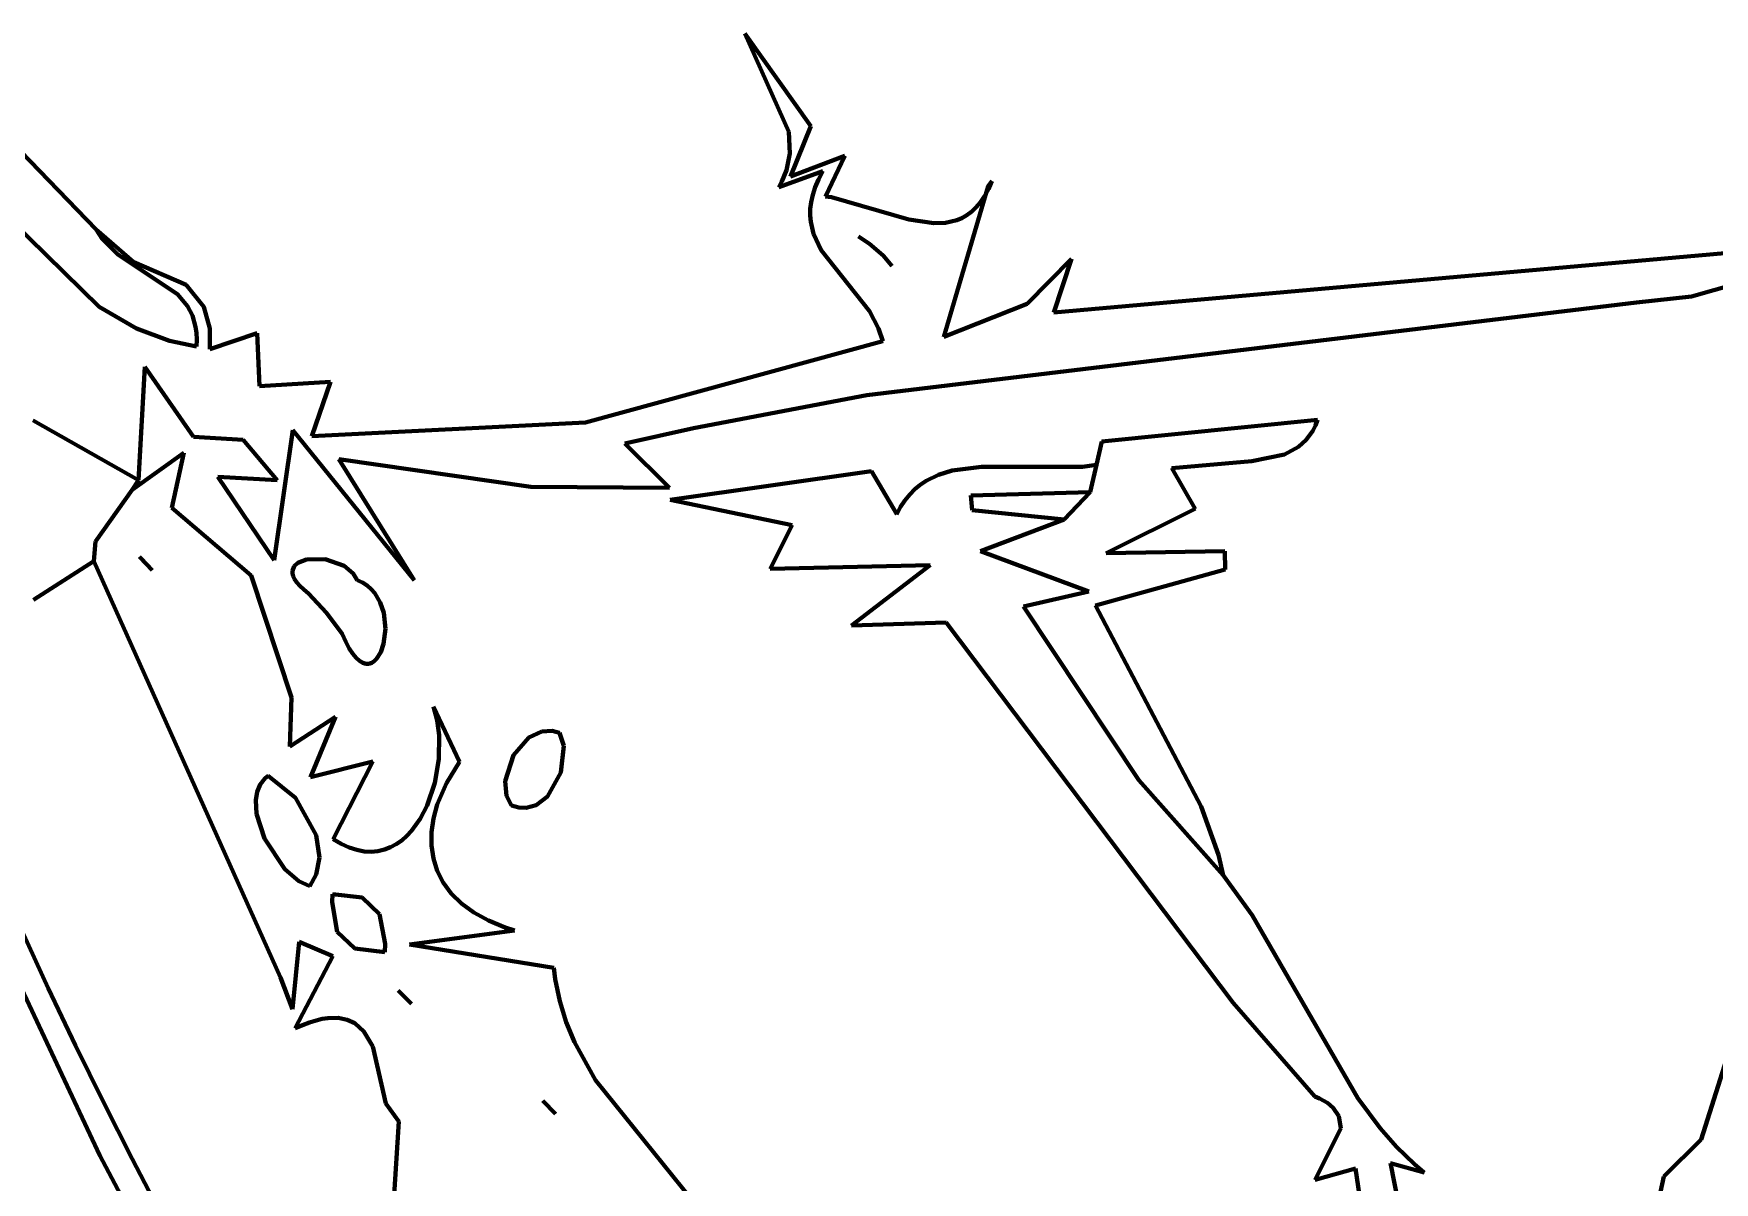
# Model space of a CAD drawing. Header units: millimetres. Extents: x 0 to 10.4, y 0 to 8.2.
# Drawn here: x 7.078 to 7.885, y 2.459 to 3.011 of the extents above; entities that cross this region are included whole.
import ezdxf

# ---------------------------------------------------------------- set-up
doc = ezdxf.new("R2010")
doc.units = ezdxf.units.MM
for name, color, linetype, lineweight in [('color#000000ff', 7, 'CONTINUOUS', 100), ('color#929292ff', 7, 'CONTINUOUS', 100), ('color#ffffffff', 7, 'CONTINUOUS', 100)]:
    doc.layers.add(name, color=color, linetype=linetype, lineweight=lineweight)

msp = doc.modelspace()

# ---------------------------------------------------------------- linework, layer by layer
at = {"layer": 'color#000000ff'}
for p, q in [((7.44066, 2.96416), (7.41955, 3.01132)), ((7.41955, 3.01132), (7.45137, 2.96684)), ((7.44113, 2.95372), (7.44066, 2.96416)), ((7.45137, 2.96684), (7.44151, 2.94271)), ((7.43955, 2.94572), (7.44113, 2.95372)), ((7.44151, 2.94271), (7.46759, 2.95252)), ((7.46759, 2.95252), (7.4583, 2.93307)), ((7.45704, 2.94528), (7.43597, 2.93757)), ((7.43597, 2.93757), (7.43741, 2.9403)), ((7.43741, 2.9403), (7.43955, 2.94572)), ((7.45342, 2.93749), (7.45501, 2.9413)), ((7.45501, 2.9413), (7.45704, 2.94528)), ((7.53823, 2.94035), (7.53653, 2.93809)), ((7.5366, 2.93657), (7.53823, 2.94035)), ((7.45147, 2.93041), (7.45225, 2.93387)), ((7.45225, 2.93387), (7.45342, 2.93749)), ((7.4583, 2.93307), (7.4612, 2.93268)), ((7.4612, 2.93268), (7.49842, 2.92202)), ((7.53653, 2.93809), (7.51522, 2.86567)), ((7.53288, 2.93037), (7.53481, 2.93325)), ((7.53481, 2.93325), (7.5366, 2.93657)), ((7.05835, 2.92988), (7.10935, 2.8801)), ((7.45098, 2.92393), (7.45105, 2.9271)), ((7.45122, 2.92089), (7.45098, 2.92393)), ((7.45105, 2.9271), (7.45147, 2.93041)), ((7.5239, 2.92271), (7.52632, 2.92409)), ((7.52632, 2.92409), (7.52863, 2.92581)), ((7.52863, 2.92581), (7.53082, 2.92789)), ((7.53082, 2.92789), (7.53288, 2.93037)), ((8.03316, 2.93012), (7.87446, 2.88493)), ((7.11079, 2.91265), (7.1079, 2.91726)), ((7.1079, 2.91726), (7.126, 2.90153)), ((7.45255, 2.91516), (7.45122, 2.92089)), ((7.49842, 2.92202), (7.51041, 2.92019)), ((7.51041, 2.92019), (7.51606, 2.92042)), ((7.51606, 2.92042), (7.52138, 2.92166)), ((7.52138, 2.92166), (7.5239, 2.92271)), ((7.11829, 2.90517), (7.11079, 2.91265)), ((7.45629, 2.90724), (7.45255, 2.91516)), ((7.47955, 2.91032), (7.47422, 2.91383)), ((7.47422, 2.91383), (7.47955, 2.91032)), ((7.47955, 2.91032), (7.48605, 2.90466)), ((7.48605, 2.90466), (7.47955, 2.91032)), ((7.14695, 2.8861), (7.11829, 2.90517)), ((7.126, 2.90153), (7.15116, 2.8906)), ((7.47943, 2.8779), (7.45629, 2.90724)), ((7.48605, 2.90466), (7.49022, 2.89981)), ((7.49022, 2.89981), (7.48605, 2.90466)), ((7.55523, 2.88152), (7.5765, 2.90305)), ((7.5681, 2.87738), (7.896, 2.90626)), ((7.5765, 2.90305), (7.5681, 2.87738)), ((7.15181, 2.88037), (7.14695, 2.8861)), ((7.15116, 2.8906), (7.15962, 2.87997)), ((7.87446, 2.88493), (7.84811, 2.88211)), ((7.10935, 2.8801), (7.12728, 2.86963)), ((7.15418, 2.87581), (7.15181, 2.88037)), ((7.1557, 2.87051), (7.15418, 2.87581)), ((7.15962, 2.87997), (7.16252, 2.86971)), ((7.84811, 2.88211), (7.47818, 2.83765)), ((7.48388, 2.86959), (7.47943, 2.8779)), ((7.51522, 2.86567), (7.55523, 2.88152)), ((7.12728, 2.86963), (7.14315, 2.86369)), ((7.1561, 2.86755), (7.1557, 2.87051)), ((7.15624, 2.86436), (7.1561, 2.86755)), ((7.16252, 2.86971), (7.16256, 2.85965)), ((7.16256, 2.85965), (7.18534, 2.86745)), ((7.18534, 2.86745), (7.18637, 2.84192)), ((7.48584, 2.86351), (7.48388, 2.86959)), ((7.14315, 2.86369), (7.1561, 2.86093)), ((7.1561, 2.86093), (7.15624, 2.86436)), ((7.34295, 2.82451), (7.48584, 2.86351)), ((7.13121, 2.85122), (7.12823, 2.79683)), ((7.15462, 2.81751), (7.13121, 2.85122)), ((7.18637, 2.84192), (7.22052, 2.84399)), ((7.22052, 2.84399), (7.2116, 2.81795)), ((7.47818, 2.83765), (7.39496, 2.82182)), ((7.12823, 2.79683), (7.07767, 2.82545)), ((7.20246, 2.82076), (7.19344, 2.75827)), ((7.26064, 2.74864), (7.20246, 2.82076)), ((7.2116, 2.81795), (7.34295, 2.82451)), ((7.39496, 2.82182), (7.36185, 2.81434)), ((7.17851, 2.81619), (7.15462, 2.81751)), ((7.19484, 2.79676), (7.17851, 2.81619)), ((7.36185, 2.81434), (7.38341, 2.79301)), ((7.12524, 2.79215), (7.15002, 2.80988)), ((7.15002, 2.80988), (7.1442, 2.7834)), ((7.31677, 2.79362), (7.22448, 2.8068)), ((7.22448, 2.8068), (7.26064, 2.74864)), ((7.51915, 2.80136), (7.53331, 2.80323)), ((7.53331, 2.80323), (7.58188, 2.80317)), ((7.58188, 2.80317), (7.58861, 2.8042)), ((7.58861, 2.8042), (7.58544, 2.79093)), ((7.19344, 2.75827), (7.16632, 2.7984)), ((7.16632, 2.7984), (7.19484, 2.79676)), ((7.38374, 2.78734), (7.48049, 2.80114)), ((7.48049, 2.80114), (7.49259, 2.78037)), ((7.50123, 2.79236), (7.50386, 2.79452)), ((7.50386, 2.79452), (7.50664, 2.7964)), ((7.50664, 2.7964), (7.51264, 2.79934)), ((7.51264, 2.79934), (7.51915, 2.80136)), ((7.10754, 2.76727), (7.12524, 2.79215)), ((7.38341, 2.79301), (7.31677, 2.79362)), ((7.44232, 2.77512), (7.38374, 2.78734)), ((7.49445, 2.78391), (7.49652, 2.78707)), ((7.49652, 2.78707), (7.49879, 2.78988)), ((7.49879, 2.78988), (7.50123, 2.79236)), ((7.58544, 2.79093), (7.52816, 2.78934)), ((7.52816, 2.78934), (7.52878, 2.78242)), ((7.1442, 2.7834), (7.18239, 2.75093)), ((7.49259, 2.78037), (7.49445, 2.78391)), ((7.52878, 2.78242), (7.57302, 2.77785)), ((7.43169, 2.75421), (7.44232, 2.77512)), ((7.57302, 2.77785), (7.53279, 2.76261)), ((7.10677, 2.75786), (7.10754, 2.76727)), ((7.53279, 2.76261), (7.58488, 2.74333)), ((7.19642, 2.55786), (7.10677, 2.75786)), ((7.12872, 2.75998), (7.12954, 2.75913)), ((7.13483, 2.75358), (7.12872, 2.75998)), ((7.12954, 2.75913), (7.13483, 2.75358)), ((7.20223, 2.75321), (7.20303, 2.75536)), ((7.20303, 2.75536), (7.20482, 2.75704)), ((7.20482, 2.75704), (7.20892, 2.75867)), ((7.20892, 2.75867), (7.21794, 2.75885)), ((7.21794, 2.75885), (7.22706, 2.75564)), ((7.22706, 2.75564), (7.23133, 2.75198)), ((7.50869, 2.75589), (7.43169, 2.75421)), ((7.47091, 2.72688), (7.50869, 2.75589)), ((7.18239, 2.75093), (7.20177, 2.6924)), ((7.20225, 2.75198), (7.20223, 2.75321)), ((7.20259, 2.75063), (7.20225, 2.75198)), ((7.20328, 2.74918), (7.20259, 2.75063)), ((7.20433, 2.74762), (7.20328, 2.74918)), ((7.20576, 2.74596), (7.20433, 2.74762)), ((7.20762, 2.7442), (7.20576, 2.74596)), ((7.23133, 2.75198), (7.23328, 2.74878)), ((7.23328, 2.74878), (7.23584, 2.7476)), ((7.23584, 2.7476), (7.2381, 2.74612)), ((7.2381, 2.74612), (7.24008, 2.74439)), ((7.20991, 2.74235), (7.20762, 2.7442)), ((7.21852, 2.73306), (7.20991, 2.74235)), ((7.24008, 2.74439), (7.24179, 2.74243)), ((7.24179, 2.74243), (7.24441, 2.73796)), ((7.24441, 2.73796), (7.24605, 2.73302)), ((7.58488, 2.74333), (7.55344, 2.73613)), ((7.22615, 2.72288), (7.21852, 2.73306)), ((7.24605, 2.73302), (7.24689, 2.72532)), ((7.55344, 2.73613), (7.60885, 2.65268)), ((7.22785, 2.71905), (7.22615, 2.72288)), ((7.24689, 2.72532), (7.24601, 2.71811)), ((7.51637, 2.72842), (7.47091, 2.72688)), ((7.65424, 2.54561), (7.51637, 2.72842)), ((7.22954, 2.71587), (7.22785, 2.71905)), ((7.23122, 2.71332), (7.22954, 2.71587)), ((7.24462, 2.71406), (7.24268, 2.71093)), ((7.24601, 2.71811), (7.24462, 2.71406)), ((7.23286, 2.71135), (7.23122, 2.71332)), ((7.23447, 2.70992), (7.23286, 2.71135)), ((7.23603, 2.70901), (7.23447, 2.70992)), ((7.23752, 2.70858), (7.23603, 2.70901)), ((7.23895, 2.70859), (7.23752, 2.70858)), ((7.24029, 2.70901), (7.23895, 2.70859)), ((7.24154, 2.7098), (7.24029, 2.70901)), ((7.24268, 2.71093), (7.24154, 2.7098)), ((7.20177, 2.6924), (7.20095, 2.66872)), ((7.20095, 2.66872), (7.22285, 2.68312)), ((7.22285, 2.68312), (7.21095, 2.654)), ((7.27175, 2.68132), (7.26992, 2.68789)), ((7.26992, 2.68789), (7.2825, 2.6614)), ((7.27271, 2.67416), (7.27175, 2.68132)), ((7.87908, 2.47998), (7.94307, 2.68249)), ((7.27256, 2.66278), (7.27271, 2.67416)), ((7.31575, 2.67308), (7.32197, 2.67604)), ((7.32197, 2.67604), (7.32703, 2.67632)), ((7.32703, 2.67632), (7.33049, 2.67538)), ((7.33049, 2.67538), (7.33256, 2.6691)), ((7.30837, 2.66468), (7.31575, 2.67308)), ((7.33256, 2.6691), (7.33122, 2.65623)), ((7.21095, 2.654), (7.24087, 2.66164)), ((7.24087, 2.66164), (7.22173, 2.62422)), ((7.2706, 2.65131), (7.27256, 2.66278)), ((7.2825, 2.6614), (7.2762, 2.65114)), ((7.30438, 2.65208), (7.30837, 2.66468)), ((7.18668, 2.6506), (7.18522, 2.64707)), ((7.18904, 2.65354), (7.18668, 2.6506)), ((7.19057, 2.65474), (7.18904, 2.65354)), ((7.20375, 2.64407), (7.19057, 2.65474)), ((7.26691, 2.64047), (7.2706, 2.65131)), ((7.2762, 2.65114), (7.27181, 2.64091)), ((7.30513, 2.64507), (7.30438, 2.65208)), ((7.33122, 2.65623), (7.32475, 2.64481)), ((7.60885, 2.65268), (7.64941, 2.60691)), ((7.18522, 2.64707), (7.18458, 2.64306)), ((7.18458, 2.64306), (7.18499, 2.63642)), ((7.21363, 2.62625), (7.20375, 2.64407)), ((7.27181, 2.64091), (7.26998, 2.63419)), ((7.30746, 2.64051), (7.30513, 2.64507)), ((7.32475, 2.64481), (7.31926, 2.64065)), ((7.18499, 2.63642), (7.18875, 2.62465)), ((7.25946, 2.62831), (7.26354, 2.63397)), ((7.26354, 2.63397), (7.26691, 2.64047)), ((7.26998, 2.63419), (7.26904, 2.62761)), ((7.31106, 2.63943), (7.30746, 2.64051)), ((7.31449, 2.6393), (7.31106, 2.63943)), ((7.31926, 2.64065), (7.31449, 2.6393)), ((7.21517, 2.61553), (7.21363, 2.62625)), ((7.25471, 2.6237), (7.25717, 2.62586)), ((7.25717, 2.62586), (7.25946, 2.62831)), ((7.26904, 2.62761), (7.26902, 2.6212)), ((7.18875, 2.62465), (7.1985, 2.60986)), ((7.22173, 2.62422), (7.22566, 2.62195)), ((7.22566, 2.62195), (7.22947, 2.62024)), ((7.22947, 2.62024), (7.23313, 2.61908)), ((7.23313, 2.61908), (7.23666, 2.61842)), ((7.23666, 2.61842), (7.24004, 2.61825)), ((7.24004, 2.61825), (7.24328, 2.61854)), ((7.24328, 2.61854), (7.24637, 2.61926)), ((7.24637, 2.61926), (7.24931, 2.62037)), ((7.24931, 2.62037), (7.25209, 2.62187)), ((7.25209, 2.62187), (7.25471, 2.6237)), ((7.26902, 2.6212), (7.26994, 2.61501)), ((7.1985, 2.60986), (7.20535, 2.60404)), ((7.21366, 2.60731), (7.21517, 2.61553)), ((7.26994, 2.61501), (7.27182, 2.60909)), ((7.27182, 2.60909), (7.27468, 2.60349)), ((7.20535, 2.60404), (7.21064, 2.60165)), ((7.21064, 2.60165), (7.21366, 2.60731)), ((7.27468, 2.60349), (7.27855, 2.59824)), ((7.64941, 2.60691), (7.66337, 2.5877)), ((7.22153, 2.59792), (7.22126, 2.59392)), ((7.22126, 2.59392), (7.22372, 2.57973)), ((7.23568, 2.59618), (7.22153, 2.59792)), ((7.24409, 2.58819), (7.23568, 2.59618)), ((7.27855, 2.59824), (7.28343, 2.5934)), ((7.28343, 2.5934), (7.28936, 2.58901)), ((7.24677, 2.57393), (7.24409, 2.58819)), ((7.28936, 2.58901), (7.29635, 2.58512)), ((7.29635, 2.58512), (7.30443, 2.58177)), ((7.66337, 2.5877), (7.71414, 2.49978)), ((7.07217, 2.58039), (7.08489, 2.5527)), ((7.22372, 2.57973), (7.23216, 2.57173)), ((7.30888, 2.58031), (7.25845, 2.57367)), ((7.30443, 2.58177), (7.30888, 2.58031)), ((7.20549, 2.575), (7.20219, 2.54265)), ((7.22165, 2.56803), (7.20549, 2.575)), ((7.23216, 2.57173), (7.24659, 2.56991)), ((7.24659, 2.56991), (7.24677, 2.57393)), ((7.25845, 2.57367), (7.32781, 2.56239)), ((7.1096, 2.47234), (7.06489, 2.56796)), ((7.20353, 2.53339), (7.22165, 2.56803)), ((7.32781, 2.56239), (7.32851, 2.55696)), ((7.08489, 2.5527), (7.09797, 2.52518)), ((7.20219, 2.54265), (7.19642, 2.55786)), ((7.32851, 2.55696), (7.33068, 2.54645)), ((7.25304, 2.55151), (7.25541, 2.54911)), ((7.25936, 2.54511), (7.25304, 2.55151)), ((7.25541, 2.54911), (7.25936, 2.54511)), ((7.33068, 2.54645), (7.33379, 2.53639)), ((7.69348, 2.50056), (7.65424, 2.54561)), ((7.21044, 2.53621), (7.20709, 2.53495)), ((7.21357, 2.53718), (7.21044, 2.53621)), ((7.21651, 2.53787), (7.21357, 2.53718)), ((7.21926, 2.53829), (7.21651, 2.53787)), ((7.22421, 2.53838), (7.21926, 2.53829)), ((7.22848, 2.53754), (7.22421, 2.53838)), ((7.23213, 2.53585), (7.22848, 2.53754)), ((7.33379, 2.53639), (7.33776, 2.52674)), ((7.20709, 2.53495), (7.20353, 2.53339)), ((7.23658, 2.53193), (7.23213, 2.53585)), ((7.24091, 2.52457), (7.23658, 2.53193)), ((7.09797, 2.52518), (7.11142, 2.49783)), ((7.24708, 2.49729), (7.24091, 2.52457)), ((7.33776, 2.52674), (7.34781, 2.50846)), ((7.34781, 2.50846), (7.40772, 2.43428)), ((7.11142, 2.49783), (7.12522, 2.47065)), ((7.25341, 2.48865), (7.24708, 2.49729)), ((7.32252, 2.49858), (7.3286, 2.49235)), ((7.3286, 2.49235), (7.32252, 2.49858)), ((7.69575, 2.49961), (7.69348, 2.50056)), ((7.69952, 2.49751), (7.69575, 2.49961)), ((7.70233, 2.49515), (7.69952, 2.49751)), ((7.71414, 2.49978), (7.72485, 2.48548)), ((7.25094, 2.45083), (7.25341, 2.48865)), ((7.70495, 2.49123), (7.70233, 2.49515)), ((7.70591, 2.48545), (7.70495, 2.49123)), ((7.69358, 2.46052), (7.70591, 2.48545)), ((7.72485, 2.48548), (7.73277, 2.47649)), ((7.86117, 2.46219), (7.87908, 2.47998)), ((7.1706, 2.35756), (7.1096, 2.47234)), ((7.73277, 2.47649), (7.74143, 2.46804)), ((7.12522, 2.47065), (7.13937, 2.44365)), ((7.71302, 2.4661), (7.69358, 2.46052)), ((7.71559, 2.44866), (7.71302, 2.4661)), ((7.74608, 2.46403), (7.72978, 2.46863)), ((7.72978, 2.46863), (7.73595, 2.43793)), ((7.74143, 2.46804), (7.74608, 2.46403)), ((7.85022, 2.41185), (7.86117, 2.46219))]:
    msp.add_line(p, q, dxfattribs=at)
at = {"layer": 'color#929292ff'}
for p, q in [((7.02664, 3.00125), (7.1079, 2.91726)), ((7.10935, 2.8801), (7.05835, 2.92988)), ((7.1079, 2.91726), (7.11079, 2.91265)), ((7.11079, 2.91265), (7.11829, 2.90517)), ((7.11829, 2.90517), (7.14695, 2.8861)), ((7.14695, 2.8861), (7.15181, 2.88037)), ((7.12728, 2.86963), (7.10935, 2.8801)), ((7.15181, 2.88037), (7.15418, 2.87581)), ((7.15418, 2.87581), (7.1557, 2.87051)), ((7.14315, 2.86369), (7.12728, 2.86963)), ((7.1557, 2.87051), (7.1561, 2.86755)), ((7.1561, 2.86755), (7.15624, 2.86436)), ((7.1561, 2.86093), (7.14315, 2.86369)), ((7.15624, 2.86436), (7.1561, 2.86093)), ((7.07767, 2.82545), (7.12823, 2.79683)), ((7.59114, 2.81533), (7.69483, 2.82579)), ((7.69243, 2.82042), (7.68932, 2.81611)), ((7.69372, 2.82296), (7.69243, 2.82042)), ((7.69483, 2.82579), (7.69372, 2.82296)), ((7.58861, 2.8042), (7.59114, 2.81533)), ((7.68558, 2.81273), (7.67897, 2.80915)), ((7.68932, 2.81611), (7.68558, 2.81273)), ((7.58544, 2.79093), (7.58861, 2.8042)), ((7.66321, 2.80588), (7.62468, 2.80245)), ((7.62468, 2.80245), (7.636, 2.78293)), ((7.67897, 2.80915), (7.66321, 2.80588)), ((7.12823, 2.79683), (7.12524, 2.79215)), ((7.12524, 2.79215), (7.10754, 2.76727)), ((7.57302, 2.77785), (7.58544, 2.79093)), ((7.636, 2.78293), (7.59316, 2.76163)), ((7.53279, 2.76261), (7.57302, 2.77785)), ((7.10754, 2.76727), (7.10677, 2.75786)), ((7.58488, 2.74333), (7.53279, 2.76261)), ((7.59316, 2.76163), (7.65029, 2.76258)), ((7.65029, 2.76258), (7.65036, 2.75391)), ((7.10677, 2.75786), (7.07785, 2.73928)), ((7.12872, 2.75998), (7.13483, 2.75358)), ((7.12954, 2.75913), (7.12872, 2.75998)), ((7.13483, 2.75358), (7.12954, 2.75913)), ((7.65036, 2.75391), (7.58804, 2.73656)), ((7.55344, 2.73613), (7.58488, 2.74333)), ((7.60885, 2.65268), (7.55344, 2.73613)), ((7.58804, 2.73656), (7.63888, 2.63998)), ((7.18522, 2.64707), (7.18668, 2.6506)), ((7.18668, 2.6506), (7.18904, 2.65354)), ((7.18904, 2.65354), (7.19057, 2.65474)), ((7.19057, 2.65474), (7.20375, 2.64407)), ((7.64941, 2.60691), (7.60885, 2.65268)), ((7.18458, 2.64306), (7.18522, 2.64707)), ((7.18499, 2.63642), (7.18458, 2.64306)), ((7.20375, 2.64407), (7.21363, 2.62625)), ((7.18875, 2.62465), (7.18499, 2.63642)), ((7.63888, 2.63998), (7.64714, 2.61667)), ((7.21363, 2.62625), (7.21517, 2.61553)), ((7.1985, 2.60986), (7.18875, 2.62465)), ((7.64714, 2.61667), (7.64941, 2.60691)), ((7.20535, 2.60404), (7.1985, 2.60986)), ((7.21517, 2.61553), (7.21366, 2.60731)), ((7.21064, 2.60165), (7.20535, 2.60404)), ((7.21366, 2.60731), (7.21064, 2.60165)), ((7.22126, 2.59392), (7.22153, 2.59792)), ((7.22372, 2.57973), (7.22126, 2.59392)), ((7.22153, 2.59792), (7.23568, 2.59618)), ((7.23568, 2.59618), (7.24409, 2.58819)), ((7.24409, 2.58819), (7.24677, 2.57393)), ((7.23216, 2.57173), (7.22372, 2.57973)), ((7.24659, 2.56991), (7.23216, 2.57173)), ((7.24677, 2.57393), (7.24659, 2.56991)), ((7.25304, 2.55151), (7.25936, 2.54511)), ((7.25541, 2.54911), (7.25304, 2.55151)), ((7.25936, 2.54511), (7.25541, 2.54911)), ((7.32252, 2.49858), (7.3286, 2.49235)), ((7.3286, 2.49235), (7.32252, 2.49858))]:
    msp.add_line(p, q, dxfattribs=at)
at = {"layer": 'color#ffffffff'}
for p, q in [((7.45137, 2.96684), (7.41955, 3.01132)), ((7.41955, 3.01132), (7.44066, 2.96416)), ((7.1079, 2.91726), (7.02664, 3.00125)), ((7.44066, 2.96416), (7.44113, 2.95372)), ((7.44151, 2.94271), (7.45137, 2.96684)), ((7.44113, 2.95372), (7.43955, 2.94572)), ((7.46759, 2.95252), (7.44151, 2.94271)), ((7.4583, 2.93307), (7.46759, 2.95252)), ((7.43597, 2.93757), (7.45704, 2.94528)), ((7.43741, 2.9403), (7.43597, 2.93757)), ((7.43955, 2.94572), (7.43741, 2.9403)), ((7.45501, 2.9413), (7.45342, 2.93749)), ((7.45704, 2.94528), (7.45501, 2.9413)), ((7.53653, 2.93809), (7.53823, 2.94035)), ((7.53823, 2.94035), (7.5366, 2.93657)), ((7.45225, 2.93387), (7.45147, 2.93041)), ((7.45342, 2.93749), (7.45225, 2.93387)), ((7.4612, 2.93268), (7.4583, 2.93307)), ((7.49842, 2.92202), (7.4612, 2.93268)), ((7.51522, 2.86567), (7.53653, 2.93809)), ((7.53481, 2.93325), (7.53288, 2.93037)), ((7.5366, 2.93657), (7.53481, 2.93325)), ((7.45105, 2.9271), (7.45098, 2.92393)), ((7.45098, 2.92393), (7.45122, 2.92089)), ((7.45147, 2.93041), (7.45105, 2.9271)), ((7.52632, 2.92409), (7.5239, 2.92271)), ((7.52863, 2.92581), (7.52632, 2.92409)), ((7.53082, 2.92789), (7.52863, 2.92581)), ((7.53288, 2.93037), (7.53082, 2.92789)), ((7.87446, 2.88493), (8.03316, 2.93012)), ((7.126, 2.90153), (7.1079, 2.91726)), ((7.45122, 2.92089), (7.45255, 2.91516)), ((7.51041, 2.92019), (7.49842, 2.92202)), ((7.51606, 2.92042), (7.51041, 2.92019)), ((7.52138, 2.92166), (7.51606, 2.92042)), ((7.5239, 2.92271), (7.52138, 2.92166)), ((7.45255, 2.91516), (7.45629, 2.90724)), ((7.47955, 2.91032), (7.47422, 2.91383)), ((7.47422, 2.91383), (7.47955, 2.91032)), ((7.47955, 2.91032), (7.48605, 2.90466)), ((7.48605, 2.90466), (7.47955, 2.91032)), ((7.15116, 2.8906), (7.126, 2.90153)), ((7.45629, 2.90724), (7.47943, 2.8779)), ((7.48605, 2.90466), (7.49022, 2.89981)), ((7.49022, 2.89981), (7.48605, 2.90466)), ((7.5765, 2.90305), (7.55523, 2.88152)), ((7.896, 2.90626), (7.5681, 2.87738)), ((7.5681, 2.87738), (7.5765, 2.90305)), ((7.15962, 2.87997), (7.15116, 2.8906)), ((7.84811, 2.88211), (7.87446, 2.88493)), ((7.16252, 2.86971), (7.15962, 2.87997)), ((7.47818, 2.83765), (7.84811, 2.88211)), ((7.47943, 2.8779), (7.48388, 2.86959)), ((7.55523, 2.88152), (7.51522, 2.86567)), ((7.16256, 2.85965), (7.16252, 2.86971)), ((7.18534, 2.86745), (7.16256, 2.85965)), ((7.18637, 2.84192), (7.18534, 2.86745)), ((7.48388, 2.86959), (7.48584, 2.86351)), ((7.48584, 2.86351), (7.34295, 2.82451)), ((7.12823, 2.79683), (7.13121, 2.85122)), ((7.13121, 2.85122), (7.15462, 2.81751)), ((7.22052, 2.84399), (7.18637, 2.84192)), ((7.2116, 2.81795), (7.22052, 2.84399)), ((7.39496, 2.82182), (7.47818, 2.83765)), ((7.19344, 2.75827), (7.20246, 2.82076)), ((7.20246, 2.82076), (7.26064, 2.74864)), ((7.34295, 2.82451), (7.2116, 2.81795)), ((7.36185, 2.81434), (7.39496, 2.82182)), ((7.69483, 2.82579), (7.59114, 2.81533)), ((7.68932, 2.81611), (7.69243, 2.82042)), ((7.69243, 2.82042), (7.69372, 2.82296)), ((7.69372, 2.82296), (7.69483, 2.82579)), ((7.15462, 2.81751), (7.17851, 2.81619)), ((7.17851, 2.81619), (7.19484, 2.79676)), ((7.38341, 2.79301), (7.36185, 2.81434)), ((7.59114, 2.81533), (7.58861, 2.8042)), ((7.67897, 2.80915), (7.68558, 2.81273)), ((7.68558, 2.81273), (7.68932, 2.81611)), ((7.15002, 2.80988), (7.12524, 2.79215)), ((7.1442, 2.7834), (7.15002, 2.80988)), ((7.26064, 2.74864), (7.22448, 2.8068)), ((7.22448, 2.8068), (7.31677, 2.79362)), ((7.53331, 2.80323), (7.51915, 2.80136)), ((7.58188, 2.80317), (7.53331, 2.80323)), ((7.58861, 2.8042), (7.58188, 2.80317)), ((7.62468, 2.80245), (7.66321, 2.80588)), ((7.636, 2.78293), (7.62468, 2.80245)), ((7.66321, 2.80588), (7.67897, 2.80915)), ((7.12524, 2.79215), (7.12823, 2.79683)), ((7.19484, 2.79676), (7.16632, 2.7984)), ((7.16632, 2.7984), (7.19344, 2.75827)), ((7.48049, 2.80114), (7.38374, 2.78734)), ((7.49259, 2.78037), (7.48049, 2.80114)), ((7.50386, 2.79452), (7.50123, 2.79236)), ((7.50664, 2.7964), (7.50386, 2.79452)), ((7.51264, 2.79934), (7.50664, 2.7964)), ((7.51915, 2.80136), (7.51264, 2.79934)), ((7.31677, 2.79362), (7.38341, 2.79301)), ((7.38374, 2.78734), (7.44232, 2.77512)), ((7.49652, 2.78707), (7.49445, 2.78391)), ((7.49879, 2.78988), (7.49652, 2.78707)), ((7.50123, 2.79236), (7.49879, 2.78988)), ((7.52816, 2.78934), (7.58544, 2.79093)), ((7.52878, 2.78242), (7.52816, 2.78934)), ((7.58544, 2.79093), (7.57302, 2.77785)), ((7.18239, 2.75093), (7.1442, 2.7834)), ((7.49445, 2.78391), (7.49259, 2.78037)), ((7.57302, 2.77785), (7.52878, 2.78242)), ((7.59316, 2.76163), (7.636, 2.78293)), ((7.44232, 2.77512), (7.43169, 2.75421)), ((7.65029, 2.76258), (7.59316, 2.76163)), ((7.65036, 2.75391), (7.65029, 2.76258)), ((7.07785, 2.73928), (7.10677, 2.75786)), ((7.10677, 2.75786), (7.19642, 2.55786)), ((7.20303, 2.75536), (7.20223, 2.75321)), ((7.20482, 2.75704), (7.20303, 2.75536)), ((7.20892, 2.75867), (7.20482, 2.75704)), ((7.21794, 2.75885), (7.20892, 2.75867)), ((7.22706, 2.75564), (7.21794, 2.75885)), ((7.23133, 2.75198), (7.22706, 2.75564)), ((7.43169, 2.75421), (7.50869, 2.75589)), ((7.50869, 2.75589), (7.47091, 2.72688)), ((7.20177, 2.6924), (7.18239, 2.75093)), ((7.20223, 2.75321), (7.20225, 2.75198)), ((7.20225, 2.75198), (7.20259, 2.75063)), ((7.20259, 2.75063), (7.20328, 2.74918)), ((7.20328, 2.74918), (7.20433, 2.74762)), ((7.20433, 2.74762), (7.20576, 2.74596)), ((7.20576, 2.74596), (7.20762, 2.7442)), ((7.23328, 2.74878), (7.23133, 2.75198)), ((7.23584, 2.7476), (7.23328, 2.74878)), ((7.2381, 2.74612), (7.23584, 2.7476)), ((7.24008, 2.74439), (7.2381, 2.74612)), ((7.58804, 2.73656), (7.65036, 2.75391)), ((7.20762, 2.7442), (7.20991, 2.74235)), ((7.20991, 2.74235), (7.21852, 2.73306)), ((7.24179, 2.74243), (7.24008, 2.74439)), ((7.24441, 2.73796), (7.24179, 2.74243)), ((7.24605, 2.73302), (7.24441, 2.73796)), ((7.21852, 2.73306), (7.22615, 2.72288)), ((7.24689, 2.72532), (7.24605, 2.73302)), ((7.63888, 2.63998), (7.58804, 2.73656)), ((7.22615, 2.72288), (7.22785, 2.71905)), ((7.24601, 2.71811), (7.24689, 2.72532)), ((7.47091, 2.72688), (7.51637, 2.72842)), ((7.51637, 2.72842), (7.65424, 2.54561)), ((7.22785, 2.71905), (7.22954, 2.71587)), ((7.22954, 2.71587), (7.23122, 2.71332)), ((7.24268, 2.71093), (7.24462, 2.71406)), ((7.24462, 2.71406), (7.24601, 2.71811)), ((7.23122, 2.71332), (7.23286, 2.71135)), ((7.23286, 2.71135), (7.23447, 2.70992)), ((7.23447, 2.70992), (7.23603, 2.70901)), ((7.23603, 2.70901), (7.23752, 2.70858)), ((7.23752, 2.70858), (7.23895, 2.70859)), ((7.23895, 2.70859), (7.24029, 2.70901)), ((7.24029, 2.70901), (7.24154, 2.7098)), ((7.24154, 2.7098), (7.24268, 2.71093)), ((7.20095, 2.66872), (7.20177, 2.6924)), ((7.22285, 2.68312), (7.20095, 2.66872)), ((7.21095, 2.654), (7.22285, 2.68312)), ((7.2825, 2.6614), (7.26992, 2.68789)), ((7.26992, 2.68789), (7.27175, 2.68132)), ((7.27175, 2.68132), (7.27271, 2.67416)), ((7.94307, 2.68249), (7.87908, 2.47998)), ((7.27271, 2.67416), (7.27256, 2.66278)), ((7.32197, 2.67604), (7.31575, 2.67308)), ((7.32703, 2.67632), (7.32197, 2.67604)), ((7.33049, 2.67538), (7.32703, 2.67632)), ((7.33256, 2.6691), (7.33049, 2.67538)), ((7.31575, 2.67308), (7.30837, 2.66468)), ((7.33122, 2.65623), (7.33256, 2.6691)), ((7.24087, 2.66164), (7.21095, 2.654)), ((7.22173, 2.62422), (7.24087, 2.66164)), ((7.27256, 2.66278), (7.2706, 2.65131)), ((7.2762, 2.65114), (7.2825, 2.6614)), ((7.30837, 2.66468), (7.30438, 2.65208)), ((7.2706, 2.65131), (7.26691, 2.64047)), ((7.27181, 2.64091), (7.2762, 2.65114)), ((7.30438, 2.65208), (7.30513, 2.64507)), ((7.32475, 2.64481), (7.33122, 2.65623)), ((7.26998, 2.63419), (7.27181, 2.64091)), ((7.30513, 2.64507), (7.30746, 2.64051)), ((7.31926, 2.64065), (7.32475, 2.64481)), ((7.26354, 2.63397), (7.25946, 2.62831)), ((7.26691, 2.64047), (7.26354, 2.63397)), ((7.26904, 2.62761), (7.26998, 2.63419)), ((7.30746, 2.64051), (7.31106, 2.63943)), ((7.31106, 2.63943), (7.31449, 2.6393)), ((7.31449, 2.6393), (7.31926, 2.64065)), ((7.64714, 2.61667), (7.63888, 2.63998)), ((7.25717, 2.62586), (7.25471, 2.6237)), ((7.25946, 2.62831), (7.25717, 2.62586)), ((7.26902, 2.6212), (7.26904, 2.62761)), ((7.22566, 2.62195), (7.22173, 2.62422)), ((7.22947, 2.62024), (7.22566, 2.62195)), ((7.23313, 2.61908), (7.22947, 2.62024)), ((7.23666, 2.61842), (7.23313, 2.61908)), ((7.24004, 2.61825), (7.23666, 2.61842)), ((7.24328, 2.61854), (7.24004, 2.61825)), ((7.24637, 2.61926), (7.24328, 2.61854)), ((7.24931, 2.62037), (7.24637, 2.61926)), ((7.25209, 2.62187), (7.24931, 2.62037)), ((7.25471, 2.6237), (7.25209, 2.62187)), ((7.26994, 2.61501), (7.26902, 2.6212)), ((7.64941, 2.60691), (7.64714, 2.61667)), ((7.27182, 2.60909), (7.26994, 2.61501)), ((7.27468, 2.60349), (7.27182, 2.60909)), ((7.27855, 2.59824), (7.27468, 2.60349)), ((7.66337, 2.5877), (7.64941, 2.60691)), ((7.28343, 2.5934), (7.27855, 2.59824)), ((7.28936, 2.58901), (7.28343, 2.5934)), ((7.29635, 2.58512), (7.28936, 2.58901)), ((7.30443, 2.58177), (7.29635, 2.58512)), ((7.71414, 2.49978), (7.66337, 2.5877)), ((7.08489, 2.5527), (7.07217, 2.58039)), ((7.25845, 2.57367), (7.30888, 2.58031)), ((7.30888, 2.58031), (7.30443, 2.58177)), ((7.20219, 2.54265), (7.20549, 2.575)), ((7.20549, 2.575), (7.22165, 2.56803)), ((7.32781, 2.56239), (7.25845, 2.57367)), ((7.06489, 2.56796), (7.1096, 2.47234)), ((7.22165, 2.56803), (7.20353, 2.53339)), ((7.32851, 2.55696), (7.32781, 2.56239)), ((7.09797, 2.52518), (7.08489, 2.5527)), ((7.19642, 2.55786), (7.20219, 2.54265)), ((7.33068, 2.54645), (7.32851, 2.55696)), ((7.33379, 2.53639), (7.33068, 2.54645)), ((7.65424, 2.54561), (7.69348, 2.50056)), ((7.20709, 2.53495), (7.21044, 2.53621)), ((7.21044, 2.53621), (7.21357, 2.53718)), ((7.21357, 2.53718), (7.21651, 2.53787)), ((7.21651, 2.53787), (7.21926, 2.53829)), ((7.21926, 2.53829), (7.22421, 2.53838)), ((7.22421, 2.53838), (7.22848, 2.53754)), ((7.22848, 2.53754), (7.23213, 2.53585)), ((7.33776, 2.52674), (7.33379, 2.53639)), ((7.20353, 2.53339), (7.20709, 2.53495)), ((7.23213, 2.53585), (7.23658, 2.53193)), ((7.23658, 2.53193), (7.24091, 2.52457)), ((7.11142, 2.49783), (7.09797, 2.52518)), ((7.24091, 2.52457), (7.24708, 2.49729)), ((7.34781, 2.50846), (7.33776, 2.52674)), ((7.40772, 2.43428), (7.34781, 2.50846)), ((7.12522, 2.47065), (7.11142, 2.49783)), ((7.24708, 2.49729), (7.25341, 2.48865)), ((7.69348, 2.50056), (7.69575, 2.49961)), ((7.69575, 2.49961), (7.69952, 2.49751)), ((7.69952, 2.49751), (7.70233, 2.49515)), ((7.72485, 2.48548), (7.71414, 2.49978)), ((7.25341, 2.48865), (7.25094, 2.45083)), ((7.70233, 2.49515), (7.70495, 2.49123)), ((7.70495, 2.49123), (7.70591, 2.48545)), ((7.70591, 2.48545), (7.69358, 2.46052)), ((7.73277, 2.47649), (7.72485, 2.48548)), ((7.87908, 2.47998), (7.86117, 2.46219)), ((7.1096, 2.47234), (7.1706, 2.35756)), ((7.74143, 2.46804), (7.73277, 2.47649)), ((7.13937, 2.44365), (7.12522, 2.47065)), ((7.69358, 2.46052), (7.71302, 2.4661)), ((7.71302, 2.4661), (7.71559, 2.44866)), ((7.73595, 2.43793), (7.72978, 2.46863)), ((7.72978, 2.46863), (7.74608, 2.46403)), ((7.74608, 2.46403), (7.74143, 2.46804)), ((7.86117, 2.46219), (7.85022, 2.41185))]:
    msp.add_line(p, q, dxfattribs=at)

doc.saveas('drawing.dxf')
